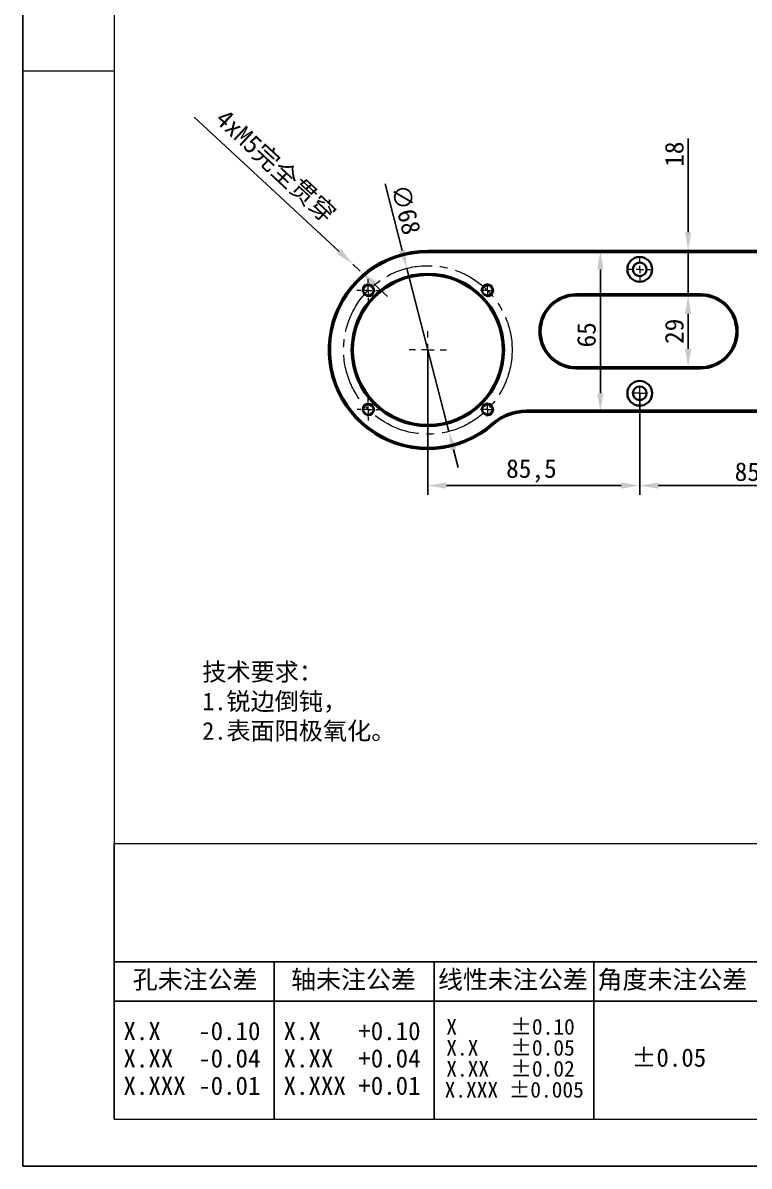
# Model space of a CAD drawing. Header units: millimetres. Extents: x 13 to 7248, y -1201 to 1478.
# Drawn here: x 6604.4 to 6897.5, y 14.9 to 476.3 of the extents above; entities that cross this region are included whole.
import ezdxf

# ---------------------------------------------------------------- set-up
doc = ezdxf.new("R2010")
doc.units = ezdxf.units.MM
doc.header["$LTSCALE"] = 5
doc.header["$PDSIZE"] = -1
doc.linetypes.add('CENTER2', pattern=[28.575, 19.05, -3.175, 3.175, -3.175])
doc.linetypes.add('SLD-实线', pattern=[0])
doc.layers.get('0').update_dxf_attribs({"lineweight": 30})
for name, color, linetype, lineweight in [('中心线层', 1, 'CENTER2', 13), ('粗实线', 7, 'SLD-实线', 15), ('细实线层', 5, 'Continuous', 15)]:
    doc.layers.add(name, color=color, linetype=linetype, lineweight=lineweight)
for name, color, linetype in [('图框', 7, 'SLD-实线'), ('文字层', 7, 'SLD-实线'), ('标注层', 96, 'SLD-实线')]:
    doc.layers.add(name, color=color, linetype=linetype)
doc.styles.add('SLDTEXTSTYLE1', font='', dxfattribs={"bigfont": 'bigfont'})
doc.styles.add('SLDTEXTSTYLE2', font='')
doc.styles.get("Standard").update_dxf_attribs({"font": ''})
doc.styles.get('SLDTEXTSTYLE1').set_extended_font_data('宋体')
doc.styles.get('SLDTEXTSTYLE2').set_extended_font_data('宋体')
doc.styles.get('Standard').set_extended_font_data('SimSun')
doc.dimstyles.new('副本3-1', dxfattribs={"dimscale": 3, "dimtxt": 2.5, "dimasz": 2.5, "dimexe": 1.25, "dimexo": 0, "dimtad": 1, "dimtxsty": 'Standard', "dimcen": 2.5, "dimclrt": 256, "dimadec": 0, "dimazin": 0, "dimtfac": 1, "dimtmove": 0, "dimatfit": 3, "dimfxl": 0, "dimarcsym": 0})

# ---------------------------------------------------------------- blocks, each defined once
blk = doc.blocks.new('SW_NOTE_0')
at = {"color": 0, "linetype": 'Continuous', "lineweight": 0, "char_height": 10.5833, "attachment_point": 2}
for s, insert in [('X     ±0.10', (35.88, 12.32)), ('X.X   ±0.05', (35.88, -1.8)), ('X.XX  ±0.02', (35.88, -15.91)), (' X.XXX ±0.005', (34.78, -30.02))]:
    blk.add_mtext(s, dxfattribs=dict(at, insert=insert))
blk = doc.blocks.new('SW_NOTE_1')
at = {"color": 0, "linetype": 'Continuous', "lineweight": 0, "char_height": 12.3125, "attachment_point": 2, "style": 'SLDTEXTSTYLE2'}
for s, insert in [('X.X   -0.10', (38.09, 14.33)), ('X.XX  -0.04', (38.09, -4.07)), ('X.XXX -0.01', (38.09, -22.46))]:
    blk.add_mtext(s, dxfattribs=dict(at, insert=insert))
blk = doc.blocks.new('SW_NOTE_2')
at = {"color": 0, "linetype": 'Continuous', "lineweight": 0, "char_height": 12.3125, "attachment_point": 2, "style": 'SLDTEXTSTYLE2'}
for s, insert in [('X.X   +0.10', (38.09, 14.33)), ('X.XX  +0.04', (38.09, -4.07)), ('X.XXX +0.01', (38.09, -22.46))]:
    blk.add_mtext(s, dxfattribs=dict(at, insert=insert))
blk = doc.blocks.new('*D347')
at = {"layer": 'Defpoints', "color": 0}
for p in [(6759.33, 377.23), (6776.32, 311.39)]:
    blk.add_point(p, dxfattribs=at)
at = {"layer": '标注层', "color": 0, "lineweight": -2}
for p, q in [((6750.54, 411.28), (6757.45, 384.49)), ((6776.32, 311.39), (6759.33, 377.23)), ((6778.19, 304.13), (6780.07, 296.86))]:
    blk.add_line(p, q, dxfattribs=at)
at = {"layer": '标注层', "color": 0}
for points in [[(6758.66, 384.81), (6756.24, 384.18), (6759.33, 377.23)], [(6779.4, 304.44), (6776.98, 303.81), (6776.32, 311.39)]]:
    blk.add_solid(points, dxfattribs=at)
at = {"layer": '标注层', "insert": (6760.09, 411.81), "char_height": 7.5, "attachment_point": 1, "rotation": 284.4706}
blk.add_mtext('∅68', dxfattribs=at)
blk = doc.blocks.new('*D350')
at = {"layer": 'Defpoints', "color": 0}
for p in [(6853.32, 326.81), (6938.32, 326.81), (6853.32, 289.55)]:
    blk.add_point(p, dxfattribs=at)
at = {"layer": '标注层', "color": 0, "lineweight": -2}
for p, q in [((6853.32, 326.81), (6853.32, 285.8)), ((6938.32, 326.81), (6938.32, 285.8)), ((6930.82, 289.55), (6860.82, 289.55))]:
    blk.add_line(p, q, dxfattribs=at)
at = {"layer": '标注层', "color": 0}
for points in [[(6860.82, 290.8), (6860.82, 288.3), (6853.32, 289.55)], [(6930.82, 290.8), (6930.82, 288.3), (6938.32, 289.55)]]:
    blk.add_solid(points, dxfattribs=at)
at = {"layer": '标注层', "insert": (6896.72, 298.93), "char_height": 7.5, "attachment_point": 2}
blk.add_mtext('85', dxfattribs=at)
blk = doc.blocks.new('*D351')
at = {"layer": 'Defpoints', "color": 0}
for p in [(6767.82, 344.31), (6853.32, 326.81), (6853.32, 289.55)]:
    blk.add_point(p, dxfattribs=at)
at = {"layer": '标注层', "color": 0, "lineweight": -2}
for p, q in [((6767.82, 344.31), (6767.82, 285.8)), ((6853.32, 326.81), (6853.32, 285.8)), ((6775.32, 289.55), (6845.82, 289.55))]:
    blk.add_line(p, q, dxfattribs=at)
at = {"layer": '标注层', "color": 0}
for points in [[(6775.32, 290.8), (6775.32, 288.3), (6767.82, 289.55)], [(6845.82, 290.8), (6845.82, 288.3), (6853.32, 289.55)]]:
    blk.add_solid(points, dxfattribs=at)
at = {"layer": '标注层', "insert": (6809.62, 300.18), "char_height": 7.5, "attachment_point": 2}
blk.add_mtext('85,5', dxfattribs=at)
blk = doc.blocks.new('*D353')
at = {"layer": 'Defpoints', "color": 0}
for p in [(6737.5, 378.94), (6740.58, 376.08)]:
    blk.add_point(p, dxfattribs=at)
at = {"layer": '标注层', "color": 0, "lineweight": -2}
for p, q in [((6673.54, 438.29), (6732, 384.04)), ((6740.58, 376.08), (6737.5, 378.94)), ((6746.07, 370.98), (6751.57, 365.88))]:
    blk.add_line(p, q, dxfattribs=at)
at = {"layer": '标注层', "color": 0}
for points in [[(6732.85, 384.95), (6731.15, 383.12), (6737.5, 378.94)], [(6746.92, 371.89), (6745.22, 370.06), (6740.58, 376.08)]]:
    blk.add_solid(points, dxfattribs=at)
at = {"layer": '标注层', "insert": (6682.92, 445.64), "char_height": 7.5, "attachment_point": 1, "rotation": 317.1359}
blk.add_mtext(' 4xM5完全贯穿', dxfattribs=at)
blk = doc.blocks.new('*D354')
at = {"layer": 'Defpoints', "color": 0}
for p in [(6767.82, 384.31), (6872.86, 384.31), (6877.82, 366.31)]:
    blk.add_point(p, dxfattribs=at)
at = {"layer": '标注层', "color": 0, "lineweight": -2}
for p, q in [((6872.86, 391.81), (6872.86, 429.63)), ((6767.82, 384.31), (6876.61, 384.31)), ((6872.86, 366.31), (6872.86, 384.31)), ((6877.82, 366.31), (6869.11, 366.31)), ((6872.86, 358.81), (6872.86, 351.31))]:
    blk.add_line(p, q, dxfattribs=at)
at = {"layer": '标注层', "color": 0}
for points in [[(6871.61, 391.81), (6874.11, 391.81), (6872.86, 384.31)], [(6871.61, 358.81), (6874.11, 358.81), (6872.86, 366.31)]]:
    blk.add_solid(points, dxfattribs=at)
at = {"layer": '标注层', "insert": (6863.49, 423.31), "char_height": 7.5, "attachment_point": 2, "rotation": 90}
blk.add_mtext('18', dxfattribs=at)
blk = doc.blocks.new('*D355')
at = {"layer": 'Defpoints', "color": 0}
for p in [(6877.82, 366.31), (6872.86, 337.31), (6877.82, 337.31)]:
    blk.add_point(p, dxfattribs=at)
at = {"layer": '标注层', "color": 0, "lineweight": -2}
for p, q in [((6877.82, 366.31), (6869.11, 366.31)), ((6872.86, 358.81), (6872.86, 344.81)), ((6877.82, 337.31), (6869.11, 337.31))]:
    blk.add_line(p, q, dxfattribs=at)
at = {"layer": '标注层', "color": 0}
for points in [[(6871.61, 358.81), (6874.11, 358.81), (6872.86, 366.31)], [(6871.61, 344.81), (6874.11, 344.81), (6872.86, 337.31)]]:
    blk.add_solid(points, dxfattribs=at)
at = {"layer": '标注层', "insert": (6863.49, 351.81), "char_height": 7.5, "attachment_point": 2, "rotation": 90}
blk.add_mtext('29', dxfattribs=at)
blk = doc.blocks.new('*D356')
at = {"layer": 'Defpoints', "color": 0}
for p in [(6767.82, 384.31), (6807.51, 319.31), (6837.43, 319.31)]:
    blk.add_point(p, dxfattribs=at)
at = {"layer": '标注层', "color": 0, "lineweight": -2}
for p, q in [((6767.82, 384.31), (6841.18, 384.31)), ((6837.43, 376.81), (6837.43, 326.81)), ((6807.51, 319.31), (6841.18, 319.31))]:
    blk.add_line(p, q, dxfattribs=at)
at = {"layer": '标注层', "color": 0}
for points in [[(6836.18, 376.81), (6838.68, 376.81), (6837.43, 384.31)], [(6836.18, 326.81), (6838.68, 326.81), (6837.43, 319.31)]]:
    blk.add_solid(points, dxfattribs=at)
at = {"layer": '标注层', "insert": (6828.05, 350.4), "char_height": 7.5, "attachment_point": 2, "rotation": 90}
blk.add_mtext('65', dxfattribs=at)
blk = doc.blocks.new('SW_CENTERMARKSYMBOL_9')
at = {"color": 0, "linetype": 'SLD-实线', "lineweight": 0}
for p, q in [((0, 8.33), (0, 12.5)), ((-8.33, 0), (-12.5, 0)), ((0, 0), (-4.17, 0)), ((0, 0), (0, 4.17)), ((0, 0), (0, -4.17)), ((0, 0), (4.17, 0)), ((8.33, 0), (12.5, 0)), ((0, -8.33), (0, -12.5))]:
    blk.add_line(p, q, dxfattribs=at)
blk = doc.blocks.new('SW_CENTERMARKSYMBOL_14')
at = {"color": 0, "linetype": 'SLD-实线', "lineweight": 0}
for p, q in [((-2.5, 0), (-4.6, 0)), ((0, 0), (-2.5, 0)), ((0, 2.5), (0, 4.6)), ((0, 0), (0, 2.5)), ((0, 0), (0, -2.5)), ((0, 0), (2.5, 0)), ((2.5, 0), (4.6, 0)), ((0, -2.5), (0, -4.6))]:
    blk.add_line(p, q, dxfattribs=at)
blk = doc.blocks.new('SW_CENTERMARKSYMBOL_15')
at = {"color": 0, "linetype": 'SLD-实线', "lineweight": 0}
for p, q in [((-2.5, 0), (-4.6, 0)), ((0, 0), (-2.5, 0)), ((0, 2.5), (0, 4.6)), ((0, 0), (0, 2.5)), ((0, 0), (0, -2.5)), ((0, 0), (2.5, 0)), ((2.5, 0), (4.6, 0)), ((0, -2.5), (0, -4.6))]:
    blk.add_line(p, q, dxfattribs=at)
blk = doc.blocks.new('SW_CENTERMARKSYMBOL_17')
at = {"color": 0, "linetype": 'SLD-实线', "lineweight": 0}
for p, q in [((-5, 0), (-7.5, 0)), ((0, 0), (-2.5, 0)), ((0, 5), (0, 7.5)), ((0, 0), (0, 2.5)), ((0, 0), (0, -2.5)), ((0, 0), (2.5, 0)), ((5, 0), (7.5, 0)), ((0, -5), (0, -7.5))]:
    blk.add_line(p, q, dxfattribs=at)
blk = doc.blocks.new('SW_CENTERMARKSYMBOL_20')
at = {"color": 0, "linetype": 'SLD-实线', "lineweight": 0}
for p, q in [((-5, 0), (-7.5, 0)), ((0, 0), (-2.5, 0)), ((0, 5), (0, 7.5)), ((0, 0), (0, 2.5)), ((0, 0), (0, -2.5)), ((0, 0), (2.5, 0)), ((5, 0), (7.5, 0)), ((0, -5), (0, -7.5))]:
    blk.add_line(p, q, dxfattribs=at)
blk = doc.blocks.new('SW_CENTERMARKSYMBOL_21')
at = {"color": 0, "linetype": 'SLD-实线', "lineweight": 0}
for p, q in [((-2.5, 0), (-4.6, 0)), ((0, 0), (-2.5, 0)), ((0, 2.5), (0, 4.6)), ((0, 0), (0, 2.5)), ((0, 0), (0, -2.5)), ((0, 0), (2.5, 0)), ((2.5, 0), (4.6, 0)), ((0, -2.5), (0, -4.6))]:
    blk.add_line(p, q, dxfattribs=at)

msp = doc.modelspace()

# ---------------------------------------------------------------- linework, layer by layer
for p, q in [((6767.8236, 384.3092), (7023.8236, 384.3092)), ((6767.8236, 384.3092), (6767.8236, 383.8092)), ((7023.8236, 383.8092), (6767.8236, 383.8092)), ((6827.8236, 366.8092), (6877.8236, 366.8092)), ((6827.8236, 366.8092), (6827.8236, 366.3092)), ((6877.8236, 366.3092), (6827.8236, 366.3092)), ((6877.8236, 366.8092), (6877.8236, 366.3092)), ((6827.8236, 337.3092), (6827.8236, 336.8092)), ((6827.8236, 337.3092), (6877.8236, 337.3092)), ((6877.8236, 337.3092), (6877.8236, 336.8092)), ((6877.8236, 336.8092), (6827.8236, 336.8092)), ((6807.5099, 319.8092), (6984.1373, 319.8092)), ((6807.5099, 319.3092), (6807.5099, 319.8092)), ((6984.1373, 319.3092), (6807.5099, 319.3092))]:
    msp.add_line(p, q)
at = {"flags": 128}
msp.add_lwpolyline([(6794.2811, 314.3092), (6794.2748, 314.3164), (6794.2559, 314.3378), (6794.2254, 314.3724), (6794.1843, 314.4191), (6794.1341, 314.4759), (6794.077, 314.5407), (6794.0149, 314.6111), (6793.9504, 314.6842)], dxfattribs=at)
for centre, radius in [((6853.3236, 376.8092), 5), ((6853.3236, 376.8092), 2.75), ((6767.8236, 344.3092), 30.75), ((6767.8236, 344.3092), 30.25), ((6743.782, 368.3509), 2.1), ((6791.8652, 368.3509), 2.1), ((6853.3236, 326.8092), 5), ((6853.3236, 326.8092), 2.75), ((6743.782, 320.2676), 2.1), ((6791.8652, 320.2676), 2.1)]:
    msp.add_circle(centre, radius)
for centre, radius, start, end in [((6767.8236, 344.3092), 40, 90, 311.409622), ((6767.8236, 344.3092), 39.5, 90, 311.409622), ((6827.8236, 351.8092), 15, 90, 270), ((6827.8236, 351.8092), 14.5, 90, 270), ((6877.8236, 351.8092), 15, 270, 90), ((6877.8236, 351.8092), 14.5, 270, 90), ((6807.5099, 299.3092), 20.5, 90, 131.409622), ((6807.5099, 299.3092), 20, 90, 131.409622)]:
    msp.add_arc(centre, radius, start, end)
at = {"layer": '中心线层', "ltscale": 0.2}
msp.add_circle((6767.8236, 344.3092), 34, dxfattribs=at)
at = {"layer": '图框'}
for p, q in [((6604.4089, 897.7946), (6604.4089, 14.8946)), ((6604.4089, 14.8946), (7220.3089, 14.8946))]:
    msp.add_line(p, q, dxfattribs=at)
at = {"layer": '文字层'}
for p, q in [((6641.3089, 145.0946), (6641.3089, 33.7946)), ((6641.3089, 97.3946), (7202.3089, 97.3946)), ((6705.8089, 97.3946), (6705.8089, 33.7946)), ((6770.3089, 97.3946), (6770.3089, 33.7946)), ((6834.8089, 97.3946), (6834.8089, 33.7946)), ((6641.3089, 81.4946), (7202.3089, 81.4946))]:
    msp.add_line(p, q, dxfattribs=at)
at = {"layer": '粗实线'}
for p, q in [((6641.3089, 879.7946), (6641.3089, 33.7946)), ((6641.3089, 456.7946), (6604.4089, 456.7946)), ((6641.3089, 145.0946), (7202.3089, 145.0946)), ((6641.3089, 33.7946), (7202.3089, 33.7946)), ((6641.3089, 33.7946), (7202.3089, 33.7946))]:
    msp.add_line(p, q, dxfattribs=at)
at = {"layer": '细实线层'}
for centre in [(6743.782, 368.3509), (6791.8652, 368.3509), (6743.782, 320.2676), (6791.8652, 320.2676)]:
    msp.add_arc(centre, 2.5, 255, 195, dxfattribs=at)

# ---------------------------------------------------------------- block references
at = {"layer": '中心线层', "xscale": 0.5999999999994543, "yscale": 0.6000000000000005, "zscale": 0.6000000000000001}
for name, p in [('SW_CENTERMARKSYMBOL_20', (6853.3236, 376.8092)), ('SW_CENTERMARKSYMBOL_20', (6743.728, 368.3509)), ('SW_CENTERMARKSYMBOL_14', (6791.8652, 368.3509)), ('SW_CENTERMARKSYMBOL_9', (6767.8236, 344.3092)), ('SW_CENTERMARKSYMBOL_21', (6853.3236, 326.8092)), ('SW_CENTERMARKSYMBOL_17', (6743.782, 320.2676)), ('SW_CENTERMARKSYMBOL_15', (6791.8652, 320.2676))]:
    msp.add_blockref(name, p, dxfattribs=at)
at = {"layer": '文字层', "xscale": 0.5999999999994543, "zscale": 0.6000000000000001}
for name, p, yscale in [('SW_NOTE_0', (6779.6549, 66.9226), 0.5999999999999943), ('SW_NOTE_1', (6649.7817, 64.5335), 0.6000000000000005), ('SW_NOTE_2', (6714.3974, 64.5335), 0.6000000000000005)]:
    msp.add_blockref(name, p, dxfattribs=dict(at, yscale=yscale))

# ---------------------------------------------------------------- texts
at = {"layer": '文字层', "color": 7, "linetype": 'SLD-实线', "lineweight": 0, "insert": (6676.8049, 217.9474), "char_height": 7.14375, "attachment_point": 1, "style": 'SLDTEXTSTYLE2'}
msp.add_mtext('技术要求：\\P1.锐边倒钝，\\P2.表面阳极氧化。', dxfattribs=at)
at = {"layer": '文字层', "char_height": 7.3875, "attachment_point": 2}
for s, insert, style in [('孔未注公差', (6673.9372, 93.8855), 'SLDTEXTSTYLE2'), ('轴未注公差', (6737.8258, 93.8855), 'SLDTEXTSTYLE2'), ('线性未注公差', (6802.1358, 93.8855), 'SLDTEXTSTYLE2'), ('角度未注公差', (6866.4863, 93.8855), 'SLDTEXTSTYLE2'), ('±0.05', (6865.0801, 62.4079), 'SLDTEXTSTYLE1')]:
    msp.add_mtext(s, dxfattribs=dict(at, insert=insert, style=style))

# ---------------------------------------------------------------- dimensions: what is measured, and where the dimension line sits
at = {"layer": '标注层'}
dim = msp.add_diameter_dim_2p(p1=(6740.5768, 376.0796), p2=(6737.4983, 378.9367), text=' 4xM5完全贯穿', dimstyle='副本3-1', dxfattribs=at)
dim.commit()
dim.dimension.update_dxf_attribs({"geometry": '*D353', "text_midpoint": (6704.662, 418.7152)})
for base, p1, p2, picture, middle in [((6872.8636, 384.3092), (6877.8236, 366.3092), (6767.8236, 384.3092), '*D354', (6872.8636, 423.3092)), ((6837.4299, 319.3092), (6767.8236, 384.3092), (6807.5099, 319.3092), '*D356', (6837.4299, 350.3972)), ((6872.8636, 337.3092), (6877.8236, 366.3092), (6877.8236, 337.3092), '*D355', (6872.8636, 351.8092))]:
    dim = msp.add_linear_dim(base=base, p1=p1, p2=p2, angle=90, dimstyle='副本3-1', dxfattribs=at)
    dim.commit()
    dim.dimension.update_dxf_attribs({"geometry": picture, "text_midpoint": middle, "dimtype": 160})
dim = msp.add_diameter_dim_2p(p1=(6776.3196, 311.3878), p2=(6759.3276, 377.2306), dimstyle='副本3-1', dxfattribs=at)
dim.commit()
dim.dimension.update_dxf_attribs({"geometry": '*D347', "text_midpoint": (6752.9247, 402.0414), "dimtype": 163})
for p1, picture, middle in [((6767.8236, 344.3092), '*D351', (6809.6216, 289.5504)), ((6938.3236, 326.8092), '*D350', (6896.7217, 289.5504))]:
    dim = msp.add_linear_dim(base=(6853.3236, 289.5504), p1=p1, p2=(6853.3236, 326.8092), dimstyle='副本3-1', dxfattribs=at)
    dim.commit()
    dim.dimension.update_dxf_attribs({"geometry": picture, "text_midpoint": middle, "dimtype": 160})

doc.saveas('drawing.dxf')
